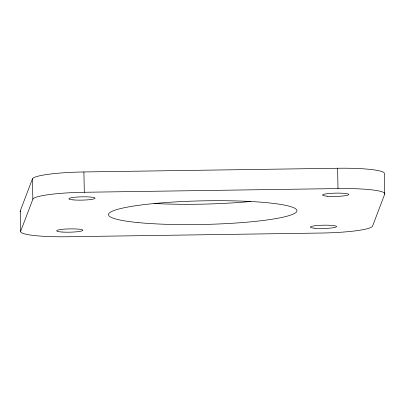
<?xml version="1.0" encoding="UTF-8"?>
<svg xmlns="http://www.w3.org/2000/svg" width="405" height="405" viewBox="0 0 405 405"><rect width="100%" height="100%" fill="white"/><g stroke="black" fill="none" stroke-linecap="round" stroke-linejoin="round"><path stroke-width="0.61" d="M20.25 210.939L32.435 178.878A49.167 6.161 -1.2 0 1 83.891 171.958L337.583 168.252A49.167 6.161 -1.2 0 1 384.325 173.74L384.75 194.061L372.565 226.122A49.167 6.161 -1.2 0 1 321.109 233.042L67.417 236.748A49.167 6.161 -1.2 0 1 20.675 231.26L20.25 210.939A49.167 6.161 -1.2 0 0 20.361 211.744M20.675 231.26L32.861 199.199L32.435 178.878M32.861 199.199A49.167 6.161 -1.2 0 1 84.321 192.274L338.008 188.573A49.167 6.161 -1.2 0 1 384.75 194.061M337.583 168.252L338.008 188.573M83.891 171.958L84.321 192.274M250.523 201.493A94.238 11.811 -1.2 0 1 154.173 203.487M137.999 222.583A94.238 11.811 -1.2 0 0 294.374 213.506A94.238 11.811 -1.2 0 0 175.765 201.898A94.238 11.811 -1.2 0 0 137.999 222.583M327.235 196.212A13.112 1.645 -1.2 0 0 348.563 194.795A13.112 1.645 -1.2 0 0 331.153 193.327A13.112 1.645 -1.2 0 0 327.235 196.212M73.143 199.878A13.112 1.645 -1.2 0 0 94.77 198.566A13.112 1.645 -1.2 0 0 77.968 196.997A13.112 1.645 -1.2 0 0 73.143 199.878M314.898 228.258A13.112 1.645 -1.2 0 0 336.342 226.881A13.112 1.645 -1.2 0 0 319.16 225.377A13.112 1.645 -1.2 0 0 314.898 228.258M62.309 232.045A13.112 1.645 -1.2 0 0 82.843 230.41A13.112 1.645 -1.2 0 0 64.177 229.169A13.112 1.645 -1.2 0 0 62.309 232.045"/></g></svg>
